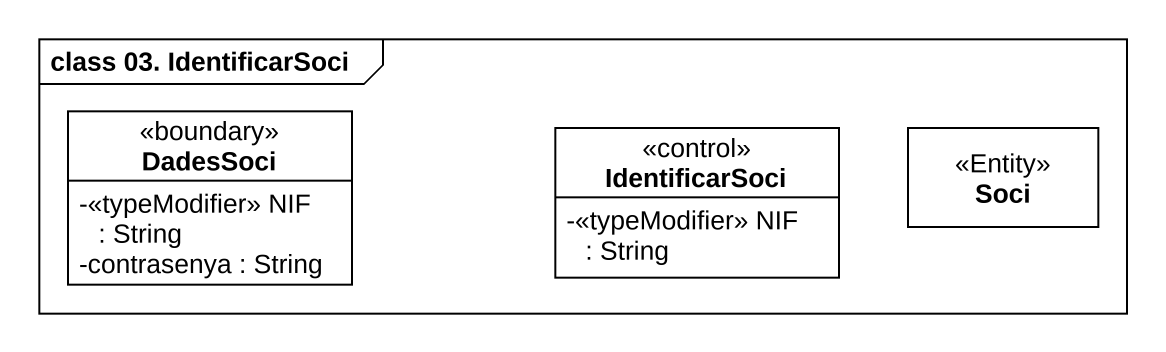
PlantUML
@startuml
mainframe class 03. IdentificarSoci
hide circle
hide empty members
skinparam classAttributeIconSize 0
class DadesSoci <<boundary>> {
  -<<typeModifier>> NIF : String
  -contrasenya : String
}
class IdentificarSoci <<control>> {
  -<<typeModifier>> NIF : String
}
class Soci <<Entity>>
@enduml
